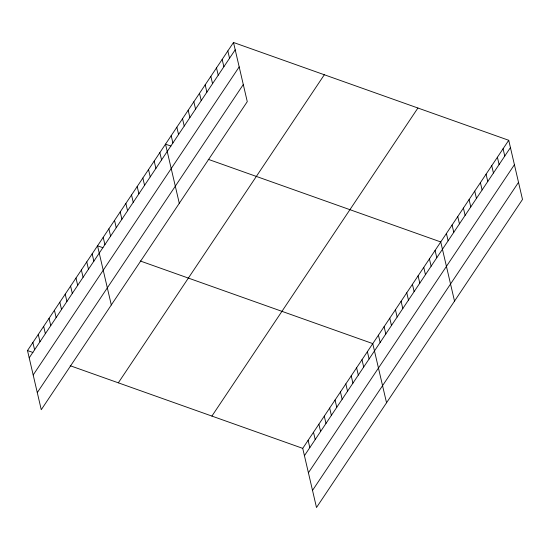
<?xml version="1.0" encoding="UTF-8"?>
<svg xmlns="http://www.w3.org/2000/svg" width="550" height="550" viewBox="0 0 550 550"><rect width="100%" height="100%" fill="white"/><g stroke="black" fill="none" stroke-linecap="round" stroke-linejoin="round"><path stroke-width="0.82" d="M233.502 42.481L247.273 101.64L41.264 409.709L27.5 350.549L233.502 42.481L508.736 140.291L522.5 199.451L316.498 507.519L302.727 448.36L508.736 140.291M29.198 357.864L235.208 49.796M33.186 374.969L239.188 66.901M37.283 392.597L243.292 84.535M118.326 382.828L324.328 74.759M211.901 416.082L417.911 108.013M304.432 455.668L510.434 147.599M308.413 472.78L514.415 164.711M312.517 490.408L518.519 182.339M170.961 146.073L165.522 144.148L179.293 203.308M208.216 159.321L440.749 241.952L454.52 301.111M102.974 247.741L97.542 245.809L111.306 304.968M140.236 260.982L372.769 343.613L386.54 402.772M27.5 350.549L32.931 352.481M70.194 365.723L302.727 448.36M503.071 148.761L504.769 156.069M497.406 157.231L499.104 164.546M491.741 165.708L493.439 173.016M486.069 174.178L487.774 181.486M480.404 182.648L482.109 189.956M474.739 191.118L476.444 198.433M469.074 199.595L470.779 206.903M463.409 208.065L465.114 215.373M457.744 216.535L459.449 223.85M452.079 225.012L453.784 232.32M446.414 233.482L448.119 240.79M435.084 250.422L436.789 257.737M429.419 258.899L431.124 266.207M423.754 267.369L425.459 274.677M418.089 275.839L419.794 283.147M412.424 284.309L414.129 291.624M406.759 292.786L408.464 300.094M401.094 301.256L402.799 308.564M395.429 309.726L397.134 317.041M389.764 318.202L391.469 325.511M384.099 326.673L385.804 333.981M378.434 335.143L380.139 342.451M367.379 351.67L369.084 358.985M361.996 359.728L363.694 367.043M356.606 367.785L358.304 375.1M351.216 375.842L352.921 383.151M345.833 383.9L347.531 391.208M340.443 391.957L342.141 399.266M335.053 400.015L336.758 407.323M329.67 408.072L331.368 415.381M324.28 416.13L325.978 423.438M318.89 424.188L320.595 431.496M227.837 50.958L229.542 58.266M313.507 432.245L315.205 439.553M222.173 59.427L223.877 66.736M308.117 440.303L309.815 447.611M216.508 67.898L218.212 75.206M210.843 76.367L212.548 83.683M205.178 84.844L206.883 92.152M199.512 93.314L201.218 100.623M193.847 101.784L195.553 109.099M188.183 110.261L189.887 117.569M182.518 118.731L184.222 126.039M176.853 127.201L178.558 134.509M171.188 135.671L172.892 142.986M159.858 152.618L161.562 159.926M154.192 161.088L155.897 168.396M148.528 169.558L150.226 176.873M142.863 178.035L144.561 185.343M137.197 186.505L138.896 193.813M131.532 194.975L133.231 202.29M125.868 203.452L127.566 210.76M120.203 211.922L121.901 219.23M114.537 220.392L116.236 227.7M108.873 228.862L110.571 236.177M103.208 237.339L104.906 244.647M92.152 253.866L93.858 261.174M86.769 261.924L88.468 269.232M81.379 269.981L83.078 277.289M75.989 278.039L77.694 285.347M70.599 286.096L72.304 293.404M65.216 294.154L66.914 301.462M59.826 302.211L61.531 309.519M54.436 310.269L56.141 317.577M49.053 318.319L50.751 325.634M43.663 326.377L45.361 333.692M38.273 334.434L39.978 341.749M32.89 342.492L34.588 349.807"/></g></svg>
